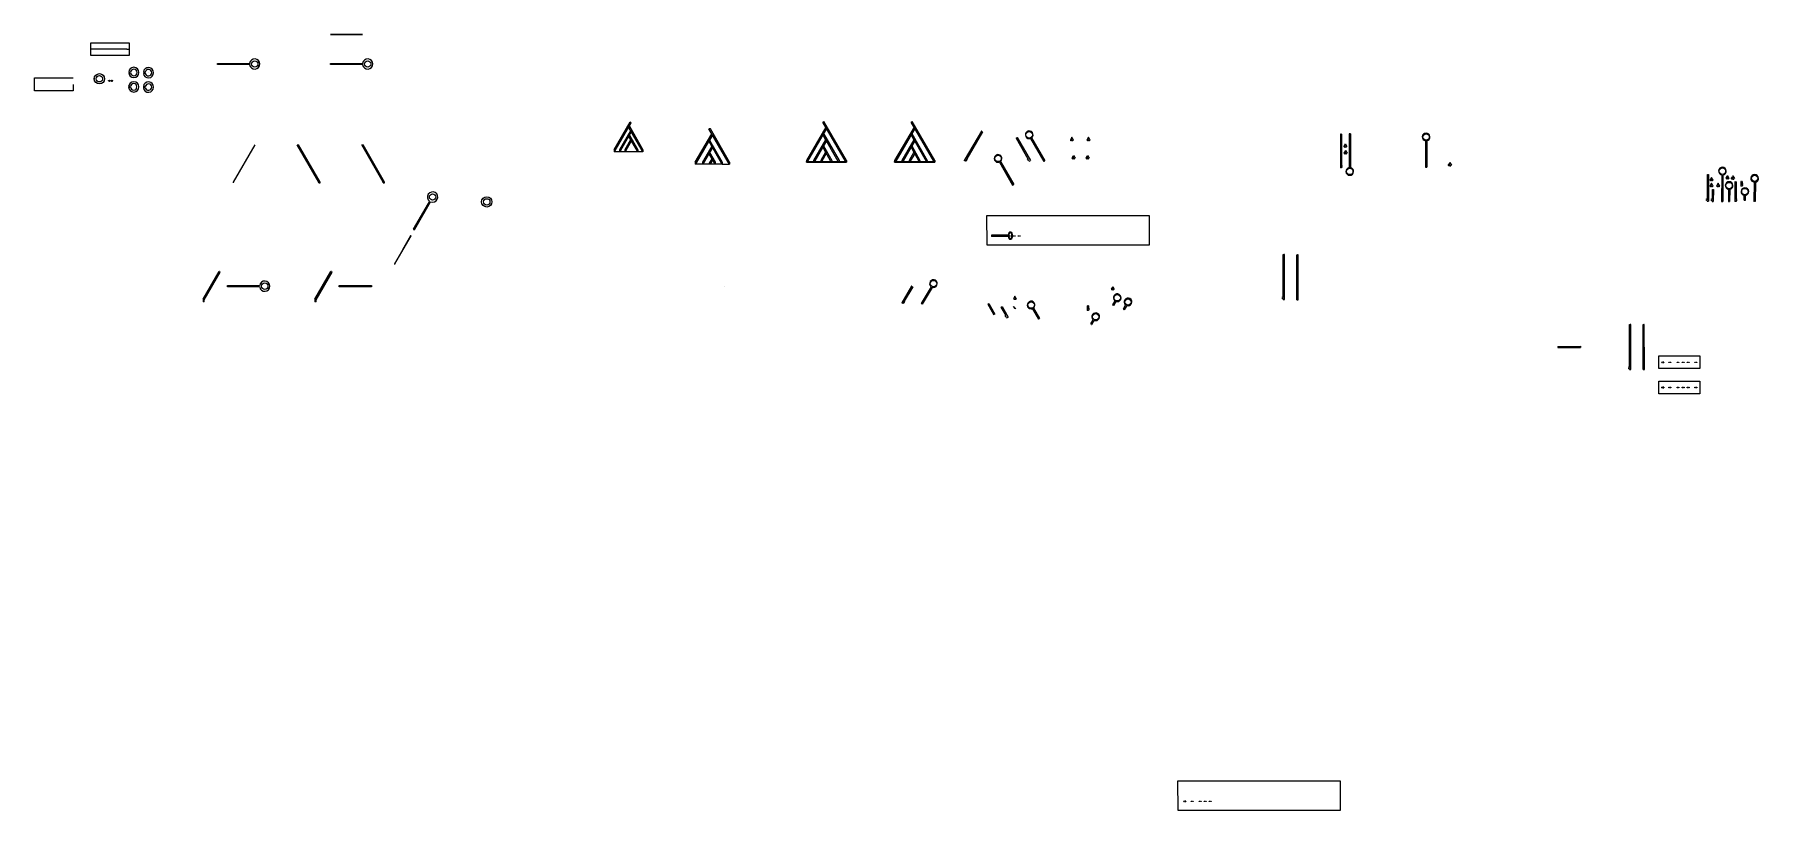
# Model space of a CAD drawing. Header units: millimetres. Extents: x -55528 to -42113, y -47398 to -41359.
import ezdxf

# ---------------------------------------------------------------- set-up
doc = ezdxf.new("R2010")
doc.units = ezdxf.units.MM

msp = doc.modelspace()

# ---------------------------------------------------------------- linework, layer by layer
for p, q in [((-55090, -41524, 7), (-55090, -41424, 7)), ((-55090, -41424, 7), (-54790, -41424, 7)), ((-55090, -41524, 7), (-55090, -41424, 7)), ((-55090, -41424, 7), (-54790, -41424, 7)), ((-54790, -41424, 7), (-54790, -41474, 7)), ((-54790, -41424, 7), (-54790, -41474, 7)), ((-54810, -41474, 7), (-55090, -41474, 7)), ((-54790, -41524, 7), (-55090, -41524, 7)), ((-54790, -41524, 7), (-55090, -41524, 7)), ((-54810, -41474, 7), (-54790, -41474, 7)), ((-54790, -41474, 7), (-54790, -41524, 7)), ((-54790, -41474, 7), (-54790, -41524, 7)), ((-54104, -41584), (-53854, -41584)), ((-54104, -41588), (-54104, -41584)), ((-53854, -41584), (-53854, -41594)), ((-53225, -41584), (-52975, -41584)), ((-53225, -41588), (-53225, -41584)), ((-52975, -41584), (-52975, -41594)), ((-55528, -41798, 19), (-55528, -41698, 19)), ((-55528, -41698, 19), (-55228, -41698, 19)), ((-55063, -41702, -3), (-55063, -41699, -3)), ((-55063, -41699, -3), (-55063, -41699, -7)), ((-55063, -41699, -7), (-55063, -41702, -7)), ((-55063, -41706), (-55063, -41702)), ((-55063, -41702), (-55063, -41702, -3)), ((-55063, -41702, -7), (-55063, -41702, -10)), ((-55063, -41702, -10), (-55063, -41704, -10)), ((-55063, -41704, -10), (-55063, -41706, -10)), ((-55063, -41706, -10), (-55063, -41706, -7)), ((-55063, -41706, -7), (-55063, -41709, -7)), ((-55063, -41709, -3), (-55063, -41706, -3)), ((-55063, -41706, -3), (-55063, -41706)), ((-55063, -41709, -7), (-55063, -41709, -3)), ((-54952, -41721), (-54952, -41718)), ((-54952, -41718), (-54948, -41718)), ((-54948, -41714), (-54945, -41714)), ((-54948, -41718), (-54948, -41714)), ((-54945, -41714), (-54945, -41718)), ((-54945, -41718), (-54942, -41718)), ((-54942, -41718), (-54942, -41721)), ((-54931, -41721), (-54931, -41718)), ((-54931, -41718), (-54928, -41718)), ((-54928, -41714), (-54924, -41714)), ((-54928, -41718), (-54928, -41714)), ((-54924, -41714), (-54924, -41718)), ((-54924, -41718), (-54921, -41718)), ((-54921, -41718), (-54921, -41721)), ((-54780, -41654), (-54795, -41654)), ((-54795, -41657), (-54780, -41657)), ((-54665, -41652), (-54680, -41652)), ((-54665, -41662), (-54680, -41662)), ((-54641, -41657), (-54641, -41657, 3)), ((-54641, -41657, 3), (-54641, -41657, -3)), ((-53979, -41588), (-54104, -41588)), ((-54104, -41594), (-54104, -41591)), ((-54104, -41591), (-53979, -41591)), ((-53854, -41594), (-54104, -41594)), ((-53979, -41591), (-53979, -41588)), ((-53100, -41588), (-53225, -41588)), ((-53225, -41594), (-53225, -41591)), ((-53225, -41591), (-53100, -41591)), ((-52975, -41594), (-53225, -41594)), ((-53100, -41591), (-53100, -41588)), ((-55228, -41798, 19), (-55528, -41798, 19)), ((-55228, -41748, 19), (-55228, -41798, 19)), ((-54948, -41721), (-54952, -41721)), ((-54948, -41724), (-54948, -41721)), ((-54945, -41724), (-54948, -41724)), ((-54942, -41721), (-54945, -41721)), ((-54945, -41721), (-54945, -41724)), ((-54928, -41721), (-54931, -41721)), ((-54928, -41724), (-54928, -41721)), ((-54924, -41724), (-54928, -41724)), ((-54921, -41721), (-54924, -41721)), ((-54924, -41721), (-54924, -41724)), ((-54781, -41765), (-54796, -41765)), ((-54796, -41769), (-54781, -41769)), ((-54666, -41764), (-54681, -41764)), ((-54666, -41774), (-54681, -41774)), ((-51018, -42258), (-50893, -42041)), ((-51009, -42263), (-50884, -42046)), ((-50890, -42108), (-50975, -42258)), ((-50884, -42118), (-50967, -42263)), ((-50905, -42082), (-50802, -42263)), ((-50899, -42072), (-50794, -42258)), ((-50884, -42046), (-50893, -42041)), ((-50131, -42353), (-50280, -42093)), ((-50269, -42093), (-50280, -42093)), ((-50120, -42353), (-50269, -42093)), ((-49371, -42081), (-49522, -42339)), ((-49366, -42091), (-49513, -42344)), ((-49394, -42042), (-49385, -42037)), ((-49218, -42344), (-49394, -42042)), ((-49394, -42042), (-49371, -42081)), ((-49366, -42091), (-49388, -42130)), ((-49209, -42339), (-49385, -42037)), ((-48684, -42081), (-48835, -42339)), ((-48679, -42091), (-48826, -42344)), ((-48707, -42042), (-48698, -42037)), ((-48531, -42344), (-48707, -42042)), ((-48707, -42042), (-48684, -42081)), ((-48531, -42344), (-48707, -42042)), ((-48679, -42091), (-48701, -42130)), ((-48522, -42339), (-48698, -42037)), ((-48522, -42339), (-48698, -42037)), ((-48160, -42112), (-48293, -42339)), ((-48152, -42117), (-48274, -42327)), ((-48157, -42113), (-48224, -42227)), ((-48221, -42229), (-48154, -42115)), ((-48160, -42112), (-48157, -42113)), ((-48157, -42113), (-48160, -42112)), ((-48152, -42117), (-48154, -42115)), ((-53979, -42508), (-53811, -42218)), ((-53316, -42508), (-53484, -42218)), ((-53484, -42218), (-53474, -42218)), ((-53306, -42508), (-53474, -42218)), ((-52814, -42508), (-52981, -42218)), ((-52981, -42218), (-52971, -42218)), ((-52804, -42508), (-52971, -42218)), ((-50890, -42180), (-50935, -42258)), ((-50884, -42190), (-50927, -42263)), ((-50905, -42154), (-50841, -42263)), ((-50899, -42144), (-50833, -42258)), ((-50386, -42353), (-50258, -42132)), ((-50377, -42358), (-50252, -42142)), ((-50258, -42229), (-50330, -42353)), ((-50252, -42239), (-50322, -42358)), ((-50280, -42190), (-50184, -42358)), ((-50280, -42190), (-50258, -42229)), ((-50252, -42142), (-50275, -42181)), ((-50275, -42181), (-50176, -42353)), ((-50252, -42239), (-50275, -42278)), ((-50252, -42142), (-50128, -42358)), ((-49372, -42179), (-49466, -42339)), ((-49366, -42188), (-49457, -42344)), ((-49395, -42237), (-49333, -42344)), ((-49395, -42237), (-49372, -42276)), ((-49394, -42139), (-49276, -42344)), ((-49394, -42139), (-49372, -42179)), ((-49366, -42188), (-49389, -42227)), ((-49389, -42227), (-49325, -42339)), ((-49388, -42130), (-49268, -42339)), ((-48685, -42179), (-48779, -42339)), ((-48679, -42188), (-48770, -42344)), ((-48707, -42139), (-48589, -42344)), ((-48707, -42139), (-48685, -42179)), ((-48707, -42237), (-48685, -42276)), ((-48707, -42237), (-48646, -42344)), ((-48707, -42237), (-48685, -42276)), ((-48679, -42188), (-48702, -42227)), ((-48679, -42188), (-48702, -42227)), ((-48702, -42227), (-48638, -42339)), ((-48701, -42130), (-48581, -42339)), ((-48221, -42229), (-48224, -42227)), ((-48224, -42227), (-48221, -42229)), ((-47890, -42166), (-47887, -42164)), ((-47890, -42166), (-47887, -42164)), ((-47890, -42166), (-47798, -42327)), ((-47836, -42253), (-47887, -42164)), ((-47885, -42162), (-47882, -42161)), ((-47885, -42162), (-47882, -42161)), ((-47885, -42162), (-47833, -42252)), ((-47882, -42161), (-47779, -42339)), ((-47836, -42253), (-47833, -42252)), ((-47836, -42253), (-47833, -42252)), ((-47777, -42168), (-47675, -42347)), ((-47769, -42163), (-47666, -42342)), ((-47723, -42256), (-47720, -42254)), ((-47723, -42256), (-47720, -42254)), ((-47723, -42256), (-47672, -42345)), ((-47720, -42254), (-47669, -42343)), ((-47456, -42159), (-47468, -42181)), ((-47463, -42181), (-47468, -42181)), ((-47468, -42181), (-47463, -42181)), ((-47463, -42181), (-47463, -42186)), ((-47463, -42186), (-47463, -42181)), ((-47458, -42186), (-47463, -42186)), ((-47458, -42166), (-47453, -42163)), ((-47455, -42170), (-47458, -42166)), ((-47458, -42186), (-47458, -42181)), ((-47458, -42181), (-47453, -42181)), ((-47453, -42163), (-47456, -42159)), ((-47451, -42168), (-47455, -42170)), ((-47453, -42174), (-47448, -42172)), ((-47450, -42179), (-47453, -42174)), ((-47453, -42181), (-47453, -42186)), ((-47448, -42186), (-47453, -42186)), ((-47448, -42172), (-47451, -42168)), ((-47448, -42172), (-47451, -42168)), ((-47446, -42176), (-47450, -42179)), ((-47448, -42186), (-47448, -42181)), ((-47448, -42181), (-47443, -42181)), ((-47443, -42181), (-47446, -42176)), ((-47443, -42181), (-47446, -42176)), ((-47327, -42159), (-47339, -42181)), ((-47334, -42181), (-47339, -42181)), ((-47339, -42181), (-47334, -42181)), ((-47334, -42181), (-47334, -42186)), ((-47334, -42186), (-47334, -42181)), ((-47329, -42186), (-47334, -42186)), ((-47329, -42166), (-47324, -42163)), ((-47326, -42170), (-47329, -42166)), ((-47329, -42186), (-47329, -42181)), ((-47329, -42181), (-47324, -42181)), ((-47324, -42163), (-47327, -42159)), ((-47322, -42168), (-47326, -42170)), ((-47324, -42174), (-47319, -42172)), ((-47321, -42179), (-47324, -42174)), ((-47324, -42181), (-47324, -42186)), ((-47319, -42186), (-47324, -42186)), ((-47319, -42172), (-47322, -42168)), ((-47319, -42172), (-47322, -42168)), ((-47317, -42176), (-47321, -42179)), ((-47319, -42186), (-47319, -42181)), ((-47319, -42181), (-47314, -42181)), ((-47314, -42181), (-47317, -42176)), ((-47314, -42181), (-47317, -42176)), ((-45367, -42134), (-45367, -42398)), ((-45364, -42134), (-45367, -42134)), ((-45367, -42134), (-45364, -42134)), ((-45364, -42134), (-45364, -42266)), ((-45357, -42134), (-45360, -42134)), ((-45360, -42266), (-45360, -42134)), ((-45357, -42134), (-45357, -42378)), ((-45341, -42231), (-45338, -42227)), ((-45341, -42231), (-45338, -42227)), ((-45336, -42231), (-45341, -42231)), ((-45338, -42227), (-45338, -42226)), ((-45338, -42226), (-45333, -42228)), ((-45336, -42223), (-45337, -42224)), ((-45337, -42224), (-45332, -42226)), ((-45336, -42223), (-45333, -42218)), ((-45336, -42223), (-45333, -42218)), ((-45336, -42236), (-45336, -42231)), ((-45336, -42236), (-45331, -42236)), ((-45333, -42218), (-45333, -42217)), ((-45333, -42217), (-45328, -42220)), ((-45333, -42228), (-45332, -42226)), ((-45331, -42214), (-45332, -42215)), ((-45332, -42215), (-45327, -42218)), ((-45331, -42214), (-45328, -42210)), ((-45331, -42231), (-45331, -42236)), ((-45326, -42231), (-45331, -42231)), ((-45328, -42210), (-45316, -42231)), ((-45328, -42220), (-45327, -42218)), ((-45326, -42236), (-45326, -42231)), ((-45326, -42236), (-45321, -42236)), ((-45321, -42231), (-45321, -42236)), ((-45321, -42236), (-45321, -42231)), ((-45321, -42231), (-45316, -42231)), ((-45316, -42231), (-45321, -42231)), ((-45299, -42132), (-45299, -42395)), ((-45295, -42132), (-45299, -42132)), ((-45299, -42132), (-45295, -42132)), ((-45295, -42132), (-45296, -42264)), ((-45289, -42132), (-45292, -42132)), ((-45292, -42264), (-45292, -42132)), ((-45289, -42132), (-45289, -42395)), ((-44704, -42187), (-44704, -42393)), ((-44695, -42187), (-44695, -42393)), ((-51018, -42258), (-51018, -42273)), ((-51009, -42273), (-51018, -42273)), ((-50794, -42273), (-51018, -42273)), ((-51009, -42273), (-51009, -42263)), ((-50975, -42258), (-50975, -42273)), ((-50967, -42263), (-50967, -42273)), ((-50935, -42258), (-50935, -42273)), ((-50927, -42263), (-50927, -42273)), ((-50841, -42263), (-50841, -42273)), ((-50833, -42258), (-50833, -42273)), ((-50802, -42263), (-50802, -42273)), ((-50794, -42258), (-50794, -42273)), ((-50386, -42353), (-50386, -42368)), ((-50377, -42368), (-50386, -42368)), ((-50176, -42368), (-50386, -42368)), ((-50377, -42368), (-50377, -42358)), ((-50330, -42353), (-50330, -42368)), ((-50322, -42358), (-50321, -42368)), ((-50281, -42288), (-50240, -42358)), ((-50281, -42288), (-50258, -42327)), ((-50258, -42327), (-50278, -42361)), ((-50278, -42361), (-50278, -42368)), ((-50275, -42278), (-50231, -42353)), ((-50252, -42337), (-50268, -42365)), ((-50268, -42368), (-50268, -42365)), ((-50240, -42358), (-50240, -42368)), ((-50231, -42353), (-50231, -42368)), ((-50184, -42358), (-50184, -42368)), ((-50176, -42353), (-50176, -42368)), ((-50176, -42368), (-50120, -42368)), ((-50128, -42358), (-50128, -42368)), ((-50120, -42353), (-50120, -42368)), ((-49522, -42339), (-49522, -42354)), ((-49522, -42354), (-49522, -42349)), ((-49522, -42349), (-49209, -42349)), ((-49522, -42354), (-49209, -42354)), ((-49513, -42344), (-49513, -42354)), ((-49466, -42339), (-49466, -42354)), ((-49457, -42344), (-49457, -42354)), ((-49372, -42276), (-49409, -42339)), ((-49409, -42339), (-49409, -42354)), ((-49367, -42286), (-49401, -42344)), ((-49401, -42344), (-49401, -42354)), ((-49333, -42344), (-49333, -42354)), ((-49325, -42339), (-49325, -42354)), ((-49276, -42344), (-49276, -42354)), ((-49268, -42339), (-49268, -42354)), ((-49218, -42354), (-49218, -42344)), ((-49209, -42339), (-49209, -42354)), ((-49209, -42349), (-49209, -42354)), ((-48835, -42339), (-48835, -42354)), ((-48835, -42354), (-48835, -42349)), ((-48835, -42349), (-48522, -42349)), ((-48835, -42354), (-48522, -42354)), ((-48826, -42344), (-48826, -42354)), ((-48779, -42339), (-48779, -42354)), ((-48779, -42339), (-48779, -42354)), ((-48770, -42344), (-48770, -42354)), ((-48770, -42344), (-48770, -42354)), ((-48685, -42276), (-48722, -42339)), ((-48722, -42339), (-48722, -42354)), ((-48722, -42339), (-48722, -42354)), ((-48679, -42286), (-48713, -42344)), ((-48713, -42344), (-48713, -42354)), ((-48713, -42344), (-48713, -42354)), ((-48646, -42344), (-48646, -42354)), ((-48646, -42344), (-48646, -42354)), ((-48638, -42339), (-48638, -42354)), ((-48638, -42339), (-48638, -42354)), ((-48589, -42344), (-48589, -42354)), ((-48581, -42339), (-48581, -42354)), ((-48531, -42354), (-48531, -42344)), ((-48531, -42354), (-48531, -42344)), ((-48522, -42339), (-48522, -42354)), ((-48522, -42339), (-48522, -42354)), ((-48522, -42349), (-48522, -42354)), ((-48522, -42349), (-48522, -42354)), ((-48284, -42344), (-48293, -42339)), ((-48284, -42344), (-48282, -42340)), ((-48282, -42340), (-48284, -42344)), ((-48282, -42340), (-48277, -42343)), ((-48279, -42336), (-48277, -42332)), ((-48277, -42332), (-48279, -42336)), ((-48275, -42338), (-48279, -42336)), ((-48277, -42332), (-48272, -42334)), ((-48277, -42343), (-48275, -42338)), ((-48270, -42330), (-48274, -42327)), ((-48272, -42334), (-48270, -42330)), ((-48019, -42352), (-47917, -42531)), ((-48011, -42347), (-47908, -42526)), ((-47802, -42330), (-47798, -42327)), ((-47799, -42334), (-47802, -42330)), ((-47795, -42332), (-47799, -42334)), ((-47797, -42338), (-47793, -42336)), ((-47794, -42343), (-47797, -42338)), ((-47795, -42332), (-47793, -42336)), ((-47793, -42336), (-47795, -42332)), ((-47795, -42332), (-47793, -42336)), ((-47795, -42332), (-47793, -42336)), ((-47790, -42340), (-47794, -42343)), ((-47790, -42340), (-47788, -42344)), ((-47790, -42340), (-47788, -42344)), ((-47788, -42344), (-47779, -42339)), ((-47675, -42347), (-47672, -42345)), ((-47675, -42347), (-47672, -42345)), ((-47669, -42343), (-47666, -42342)), ((-47455, -42323), (-47453, -42319)), ((-47455, -42323), (-47453, -42319)), ((-47450, -42323), (-47455, -42323)), ((-47453, -42319), (-47449, -42321)), ((-47450, -42314), (-47448, -42310)), ((-47450, -42314), (-47448, -42310)), ((-47446, -42317), (-47450, -42314)), ((-47450, -42328), (-47450, -42323)), ((-47450, -42328), (-47445, -42328)), ((-47449, -42321), (-47446, -42317)), ((-47448, -42310), (-47444, -42313)), ((-47445, -42306), (-47443, -42301)), ((-47441, -42308), (-47445, -42306)), ((-47445, -42323), (-47445, -42328)), ((-47440, -42323), (-47445, -42323)), ((-47444, -42313), (-47441, -42308)), ((-47443, -42301), (-47430, -42323)), ((-47440, -42328), (-47440, -42323)), ((-47440, -42328), (-47435, -42328)), ((-47435, -42323), (-47435, -42328)), ((-47435, -42328), (-47435, -42323)), ((-47435, -42323), (-47430, -42323)), ((-47430, -42323), (-47435, -42323)), ((-47347, -42322), (-47344, -42318)), ((-47347, -42322), (-47344, -42318)), ((-47342, -42322), (-47347, -42322)), ((-47344, -42318), (-47340, -42321)), ((-47342, -42314), (-47339, -42309)), ((-47342, -42314), (-47339, -42309)), ((-47337, -42316), (-47342, -42314)), ((-47342, -42327), (-47342, -42322)), ((-47342, -42327), (-47337, -42327)), ((-47340, -42321), (-47337, -42316)), ((-47339, -42309), (-47335, -42312)), ((-47337, -42305), (-47334, -42301)), ((-47332, -42308), (-47337, -42305)), ((-47337, -42322), (-47337, -42327)), ((-47332, -42322), (-47337, -42322)), ((-47335, -42312), (-47332, -42308)), ((-47334, -42301), (-47322, -42322)), ((-47332, -42327), (-47332, -42322)), ((-47332, -42327), (-47327, -42327)), ((-47327, -42322), (-47327, -42327)), ((-47327, -42327), (-47327, -42322)), ((-47327, -42322), (-47322, -42322)), ((-47322, -42322), (-47327, -42322)), ((-45360, -42266), (-45364, -42266)), ((-45364, -42266), (-45360, -42266)), ((-45352, -42378), (-45357, -42378)), ((-45357, -42383), (-45357, -42388)), ((-45357, -42388), (-45357, -42383)), ((-45357, -42383), (-45352, -42383)), ((-45352, -42388), (-45357, -42388)), ((-45352, -42383), (-45352, -42378)), ((-45352, -42393), (-45352, -42388)), ((-45339, -42282), (-45336, -42278)), ((-45339, -42282), (-45336, -42278)), ((-45339, -42282), (-45336, -42278)), ((-45339, -42282), (-45336, -42278)), ((-45334, -42282), (-45339, -42282)), ((-45334, -42282), (-45339, -42282)), ((-45336, -42278), (-45332, -42280)), ((-45336, -42278), (-45332, -42280)), ((-45334, -42274), (-45331, -42269)), ((-45334, -42274), (-45331, -42269)), ((-45334, -42274), (-45331, -42269)), ((-45334, -42274), (-45331, -42269)), ((-45330, -42276), (-45334, -42274)), ((-45330, -42276), (-45334, -42274)), ((-45334, -42287), (-45334, -42282)), ((-45334, -42287), (-45334, -42282)), ((-45334, -42287), (-45329, -42287)), ((-45334, -42287), (-45329, -42287)), ((-45332, -42280), (-45330, -42276)), ((-45332, -42280), (-45330, -42276)), ((-45331, -42269), (-45327, -42272)), ((-45331, -42269), (-45327, -42272)), ((-45329, -42265), (-45326, -42261)), ((-45329, -42265), (-45326, -42261)), ((-45325, -42267), (-45329, -42265)), ((-45325, -42267), (-45329, -42265)), ((-45329, -42282), (-45329, -42287)), ((-45324, -42282), (-45329, -42282)), ((-45329, -42282), (-45329, -42287)), ((-45324, -42282), (-45329, -42282)), ((-45327, -42272), (-45325, -42267)), ((-45327, -42272), (-45325, -42267)), ((-45326, -42261), (-45314, -42282)), ((-45326, -42261), (-45314, -42282)), ((-45324, -42287), (-45324, -42282)), ((-45324, -42287), (-45324, -42282)), ((-45324, -42287), (-45319, -42287)), ((-45324, -42287), (-45319, -42287)), ((-45319, -42282), (-45319, -42287)), ((-45319, -42287), (-45319, -42282)), ((-45319, -42282), (-45314, -42282)), ((-45314, -42282), (-45319, -42282)), ((-45319, -42282), (-45319, -42287)), ((-45319, -42287), (-45319, -42282)), ((-45319, -42282), (-45314, -42282)), ((-45314, -42282), (-45319, -42282)), ((-45292, -42264), (-45296, -42264)), ((-45296, -42264), (-45292, -42264)), ((-44698, -42290), (-44701, -42290)), ((-44701, -42290), (-44701, -42393)), ((-44698, -42290), (-44698, -42393)), ((-44528, -42376), (-44526, -42372)), ((-44528, -42376), (-44526, -42372)), ((-44523, -42376), (-44528, -42376)), ((-44526, -42372), (-44521, -42375)), ((-44523, -42368), (-44521, -42363)), ((-44523, -42368), (-44521, -42363)), ((-44519, -42370), (-44523, -42368)), ((-44523, -42381), (-44523, -42376)), ((-44523, -42381), (-44518, -42381)), ((-44521, -42363), (-44516, -42366)), ((-44521, -42375), (-44519, -42370)), ((-44518, -42359), (-44516, -42355)), ((-44514, -42362), (-44518, -42359)), ((-44518, -42376), (-44518, -42381)), ((-44513, -42376), (-44518, -42376)), ((-44516, -42355), (-44503, -42376)), ((-44516, -42366), (-44514, -42362)), ((-44513, -42381), (-44513, -42376)), ((-44513, -42381), (-44508, -42381)), ((-44508, -42376), (-44508, -42381)), ((-44508, -42381), (-44508, -42376)), ((-44508, -42376), (-44503, -42376)), ((-44503, -42376), (-44508, -42376)), ((-53979, -42513), (-53979, -42508)), ((-53316, -42513), (-53316, -42508)), ((-53316, -42513), (-53306, -42513)), ((-53306, -42513), (-53306, -42508)), ((-52814, -42513), (-52814, -42508)), ((-52814, -42513), (-52804, -42513)), ((-52804, -42513), (-52804, -42508)), ((-47962, -42438), (-47965, -42440)), ((-47965, -42440), (-47914, -42529)), ((-47962, -42438), (-47911, -42528)), ((-45357, -42398), (-45367, -42398)), ((-45357, -42393), (-45357, -42398)), ((-45357, -42398), (-45357, -42393)), ((-45357, -42393), (-45352, -42393)), ((-44704, -42393), (-44701, -42393)), ((-44698, -42393), (-44695, -42393)), ((-44695, -42393), (-44698, -42393)), ((-42512, -42450), (-42513, -42637)), ((-42512, -42450), (-42509, -42450)), ((-42512, -42450), (-42509, -42450)), ((-42509, -42553), (-42509, -42450)), ((-42506, -42450), (-42503, -42450)), ((-42506, -42450), (-42503, -42450)), ((-42506, -42450), (-42506, -42553)), ((-42503, -42450), (-42503, -42657)), ((-42480, -42517), (-42492, -42539)), ((-42478, -42471), (-42491, -42492)), ((-42486, -42492), (-42491, -42492)), ((-42491, -42492), (-42486, -42492)), ((-42486, -42492), (-42486, -42497)), ((-42486, -42497), (-42486, -42492)), ((-42481, -42497), (-42486, -42497)), ((-42482, -42524), (-42477, -42521)), ((-42479, -42528), (-42482, -42524)), ((-42481, -42497), (-42481, -42492)), ((-42481, -42492), (-42476, -42492)), ((-42480, -42477), (-42476, -42475)), ((-42478, -42482), (-42480, -42477)), ((-42477, -42521), (-42480, -42517)), ((-42476, -42475), (-42478, -42471)), ((-42473, -42479), (-42478, -42482)), ((-42476, -42492), (-42476, -42497)), ((-42471, -42497), (-42476, -42497)), ((-42475, -42486), (-42471, -42484)), ((-42473, -42490), (-42475, -42486)), ((-42471, -42484), (-42473, -42479)), ((-42471, -42484), (-42473, -42479)), ((-42468, -42488), (-42473, -42490)), ((-42471, -42497), (-42471, -42492)), ((-42471, -42492), (-42466, -42492)), ((-42466, -42492), (-42468, -42488)), ((-42466, -42492), (-42468, -42488)), ((-42428, -42517), (-42440, -42539)), ((-42430, -42524), (-42425, -42521)), ((-42427, -42528), (-42430, -42524)), ((-42425, -42521), (-42428, -42517)), ((-42399, -42453), (-42400, -42659)), ((-42390, -42453), (-42390, -42659)), ((-42368, -42478), (-42365, -42474)), ((-42368, -42478), (-42365, -42474)), ((-42363, -42478), (-42368, -42478)), ((-42365, -42474), (-42361, -42476)), ((-42363, -42469), (-42360, -42465)), ((-42363, -42469), (-42360, -42465)), ((-42358, -42472), (-42363, -42469)), ((-42363, -42483), (-42363, -42478)), ((-42363, -42483), (-42358, -42483)), ((-42361, -42476), (-42358, -42472)), ((-42360, -42465), (-42356, -42468)), ((-42358, -42461), (-42355, -42456)), ((-42353, -42463), (-42358, -42461)), ((-42358, -42478), (-42358, -42483)), ((-42353, -42478), (-42358, -42478)), ((-42356, -42468), (-42353, -42463)), ((-42355, -42456), (-42343, -42478)), ((-42353, -42483), (-42353, -42478)), ((-42353, -42483), (-42348, -42483)), ((-42348, -42478), (-42348, -42483)), ((-42348, -42483), (-42348, -42478)), ((-42348, -42478), (-42343, -42478)), ((-42343, -42478), (-42348, -42478)), ((-42325, -42480), (-42323, -42476)), ((-42325, -42480), (-42323, -42476)), ((-42320, -42480), (-42325, -42480)), ((-42323, -42476), (-42319, -42478)), ((-42320, -42472), (-42318, -42467)), ((-42320, -42472), (-42318, -42467)), ((-42316, -42474), (-42320, -42472)), ((-42320, -42485), (-42320, -42480)), ((-42320, -42485), (-42315, -42485)), ((-42319, -42478), (-42316, -42474)), ((-42318, -42467), (-42314, -42470)), ((-42315, -42463), (-42313, -42459)), ((-42311, -42466), (-42315, -42463)), ((-42315, -42480), (-42315, -42485)), ((-42310, -42480), (-42315, -42480)), ((-42314, -42470), (-42311, -42466)), ((-42313, -42459), (-42300, -42480)), ((-42310, -42485), (-42310, -42480)), ((-42310, -42485), (-42305, -42485)), ((-42305, -42480), (-42305, -42485)), ((-42305, -42485), (-42305, -42480)), ((-42305, -42480), (-42300, -42480)), ((-42300, -42480), (-42305, -42480)), ((-42297, -42507), (-42298, -42658)), ((-42294, -42507), (-42297, -42507)), ((-42294, -42583), (-42294, -42507)), ((-42287, -42507), (-42291, -42507)), ((-42287, -42507), (-42291, -42507)), ((-42291, -42583), (-42291, -42507)), ((-42287, -42507), (-42288, -42638)), ((-42251, -42503), (-42251, -42540)), ((-42247, -42503), (-42251, -42503)), ((-42251, -42503), (-42247, -42503)), ((-42247, -42522), (-42247, -42503)), ((-42244, -42522), (-42247, -42522)), ((-42247, -42522), (-42244, -42522)), ((-42241, -42503), (-42244, -42503)), ((-42244, -42503), (-42244, -42522)), ((-42241, -42503), (-42241, -42520)), ((-42236, -42520), (-42241, -42520)), ((-42236, -42525), (-42236, -42520)), ((-42148, -42509), (-42149, -42659)), ((-42138, -42509), (-42140, -42660)), ((-52578, -42873), (-52453, -42657)), ((-47917, -42531), (-47914, -42529)), ((-47908, -42526), (-47911, -42528)), ((-47911, -42528), (-47908, -42526)), ((-42518, -42642), (-42518, -42637)), ((-42518, -42637), (-42513, -42637)), ((-42513, -42642), (-42518, -42642)), ((-42518, -42652), (-42518, -42647)), ((-42518, -42647), (-42513, -42647)), ((-42513, -42652), (-42518, -42652)), ((-42513, -42642), (-42513, -42647)), ((-42513, -42642), (-42513, -42647)), ((-42513, -42642), (-42513, -42647)), ((-42513, -42647), (-42513, -42642)), ((-42513, -42652), (-42513, -42657)), ((-42513, -42652), (-42513, -42657)), ((-42513, -42657), (-42503, -42657)), ((-42509, -42553), (-42506, -42553)), ((-42509, -42553), (-42506, -42553)), ((-42487, -42539), (-42492, -42539)), ((-42492, -42539), (-42487, -42539)), ((-42487, -42539), (-42487, -42544)), ((-42487, -42544), (-42487, -42539)), ((-42482, -42544), (-42487, -42544)), ((-42482, -42544), (-42482, -42539)), ((-42482, -42539), (-42477, -42539)), ((-42480, -42654), (-42480, -42649)), ((-42480, -42649), (-42474, -42649)), ((-42475, -42654), (-42480, -42654)), ((-42475, -42526), (-42479, -42528)), ((-42479, -42644), (-42479, -42639)), ((-42479, -42639), (-42474, -42639)), ((-42474, -42644), (-42479, -42644)), ((-42477, -42533), (-42472, -42530)), ((-42474, -42537), (-42477, -42533)), ((-42477, -42539), (-42477, -42544)), ((-42472, -42544), (-42477, -42544)), ((-42472, -42530), (-42475, -42526)), ((-42472, -42530), (-42475, -42526)), ((-42475, -42654), (-42475, -42659)), ((-42475, -42659), (-42465, -42659)), ((-42470, -42534), (-42474, -42537)), ((-42474, -42565), (-42474, -42639)), ((-42474, -42565), (-42471, -42565)), ((-42474, -42565), (-42471, -42565)), ((-42474, -42644), (-42474, -42649)), ((-42474, -42649), (-42474, -42644)), ((-42472, -42544), (-42472, -42539)), ((-42472, -42539), (-42467, -42539)), ((-42471, -42565), (-42471, -42612)), ((-42471, -42612), (-42468, -42612)), ((-42471, -42612), (-42468, -42612)), ((-42467, -42539), (-42470, -42534)), ((-42467, -42539), (-42470, -42534)), ((-42468, -42612), (-42467, -42565)), ((-42467, -42565), (-42464, -42565)), ((-42464, -42565), (-42465, -42659)), ((-42435, -42539), (-42440, -42539)), ((-42440, -42539), (-42435, -42539)), ((-42435, -42539), (-42435, -42544)), ((-42435, -42544), (-42435, -42539)), ((-42430, -42544), (-42435, -42544)), ((-42430, -42544), (-42430, -42539)), ((-42430, -42539), (-42425, -42539)), ((-42423, -42526), (-42427, -42528)), ((-42425, -42533), (-42420, -42530)), ((-42422, -42537), (-42425, -42533)), ((-42425, -42539), (-42425, -42544)), ((-42420, -42544), (-42425, -42544)), ((-42420, -42530), (-42423, -42526)), ((-42420, -42530), (-42423, -42526)), ((-42418, -42534), (-42422, -42537)), ((-42420, -42544), (-42420, -42539)), ((-42420, -42539), (-42415, -42539)), ((-42415, -42539), (-42418, -42534)), ((-42415, -42539), (-42418, -42534)), ((-42396, -42556), (-42397, -42659)), ((-42396, -42556), (-42393, -42556)), ((-42396, -42556), (-42393, -42556)), ((-42393, -42556), (-42393, -42659)), ((-42347, -42564), (-42348, -42658)), ((-42348, -42658), (-42345, -42658)), ((-42345, -42658), (-42344, -42611)), ((-42344, -42611), (-42341, -42611)), ((-42341, -42611), (-42344, -42611)), ((-42341, -42611), (-42341, -42658)), ((-42341, -42658), (-42338, -42658)), ((-42338, -42658), (-42341, -42658)), ((-42337, -42564), (-42338, -42658)), ((-42288, -42658), (-42298, -42658)), ((-42291, -42583), (-42294, -42583)), ((-42291, -42583), (-42294, -42583)), ((-42283, -42638), (-42288, -42638)), ((-42288, -42643), (-42288, -42648)), ((-42288, -42648), (-42288, -42643)), ((-42288, -42643), (-42283, -42643)), ((-42283, -42648), (-42288, -42648)), ((-42288, -42653), (-42288, -42658)), ((-42288, -42653), (-42288, -42658)), ((-42288, -42658), (-42288, -42653)), ((-42288, -42653), (-42283, -42653)), ((-42283, -42643), (-42283, -42638)), ((-42283, -42653), (-42283, -42648)), ((-42241, -42540), (-42251, -42540)), ((-42241, -42525), (-42241, -42530)), ((-42241, -42530), (-42241, -42525)), ((-42241, -42525), (-42236, -42525)), ((-42236, -42530), (-42241, -42530)), ((-42241, -42535), (-42241, -42540)), ((-42241, -42535), (-42241, -42540)), ((-42241, -42540), (-42241, -42535)), ((-42241, -42535), (-42236, -42535)), ((-42236, -42535), (-42236, -42530)), ((-42224, -42649), (-42224, -42612)), ((-42224, -42649), (-42221, -42649)), ((-42221, -42630), (-42217, -42630)), ((-42217, -42630), (-42221, -42630)), ((-42221, -42649), (-42221, -42630)), ((-42217, -42630), (-42217, -42649)), ((-42217, -42649), (-42214, -42649)), ((-42214, -42649), (-42217, -42649)), ((-42214, -42649), (-42214, -42612)), ((-42142, -42584), (-42146, -42584)), ((-42142, -42584), (-42146, -42584)), ((-42146, -42584), (-42146, -42659)), ((-42143, -42660), (-42142, -42584)), ((-52568, -42873), (-52446, -42661)), ((-42400, -42659), (-42397, -42659)), ((-42400, -42659), (-42397, -42659)), ((-42393, -42659), (-42390, -42659)), ((-42146, -42659), (-42149, -42659)), ((-42140, -42660), (-42143, -42660)), ((-42140, -42660), (-42143, -42660)), ((-52723, -43143), (-52598, -42927)), ((-52602, -42927), (-52664, -43035)), ((-52598, -42927), (-52602, -42927)), ((-52578, -42873), (-52578, -42878)), ((-52578, -42878), (-52568, -42878)), ((-52568, -42878), (-52568, -42873)), ((-48066, -42925), (-48071, -42925)), ((-48071, -42925), (-48071, -42928)), ((-48066, -42928), (-48066, -42925)), ((-48056, -42925), (-48061, -42925)), ((-48061, -42925), (-48061, -42928)), ((-48056, -42928), (-48056, -42925)), ((-48071, -42928), (-48066, -42928)), ((-48071, -42928), (-48066, -42928)), ((-48061, -42928), (-48056, -42928)), ((-52723, -43148), (-52723, -43143)), ((-45811, -43401), (-45812, -43071)), ((-45812, -43071), (-45809, -43071)), ((-45809, -43071), (-45808, -43246)), ((-45806, -43071), (-45802, -43071)), ((-45802, -43071), (-45806, -43071)), ((-45805, -43246), (-45806, -43071)), ((-45801, -43421), (-45802, -43071)), ((-45705, -43423), (-45706, -43073)), ((-45706, -43073), (-45703, -43073)), ((-45703, -43073), (-45702, -43248)), ((-45700, -43073), (-45696, -43073)), ((-45696, -43073), (-45700, -43073)), ((-45699, -43248), (-45700, -43073)), ((-45695, -43423), (-45696, -43073)), ((-54216, -43419), (-54091, -43203)), ((-54207, -43424), (-54082, -43208)), ((-54150, -43313), (-54088, -43204)), ((-54150, -43313), (-54147, -43314)), ((-54147, -43314), (-54085, -43206)), ((-54088, -43204), (-54091, -43203)), ((-54082, -43208), (-54085, -43206)), ((-54026, -43313), (-53776, -43313)), ((-54026, -43317), (-54026, -43313)), ((-53901, -43317), (-54026, -43317)), ((-54026, -43323), (-54026, -43320)), ((-54026, -43320), (-53901, -43320)), ((-53776, -43323), (-54026, -43323)), ((-53901, -43320), (-53901, -43317)), ((-53346, -43419), (-53221, -43203)), ((-53337, -43424), (-53212, -43208)), ((-53281, -43313), (-53218, -43204)), ((-53281, -43313), (-53278, -43314)), ((-53278, -43314), (-53215, -43206)), ((-53218, -43204), (-53221, -43203)), ((-53212, -43208), (-53215, -43206)), ((-53156, -43313), (-52906, -43313)), ((-53156, -43317), (-53156, -43313)), ((-53031, -43317), (-53156, -43317)), ((-53156, -43323), (-53156, -43320)), ((-53156, -43320), (-53031, -43320)), ((-52906, -43323), (-53156, -43323)), ((-53031, -43320), (-53031, -43317)), ((-52906, -43313), (-52906, -43323)), ((-50156, -43318, 10), (-50156, -43318, 10)), ((-48703, -43317), (-48779, -43447)), ((-48694, -43322), (-48760, -43435)), ((-48738, -43384), (-48700, -43319)), ((-48735, -43386), (-48697, -43321)), ((-48700, -43319), (-48703, -43317)), ((-48694, -43322), (-48697, -43321)), ((-48694, -43322), (-48697, -43321)), ((-48552, -43322), (-48628, -43452)), ((-48543, -43327), (-48620, -43457)), ((-47146, -43333), (-47143, -43329)), ((-47146, -43333), (-47143, -43329)), ((-47143, -43329), (-47139, -43332)), ((-47141, -43325), (-47138, -43320)), ((-47137, -43327), (-47141, -43325)), ((-47139, -43332), (-47137, -43327)), ((-47138, -43320), (-47126, -43342)), ((-45808, -43246), (-45805, -43246)), ((-45805, -43246), (-45808, -43246)), ((-45702, -43248), (-45699, -43248)), ((-45699, -43248), (-45702, -43248)), ((-54216, -43419), (-54216, -43439)), ((-54207, -43439), (-54216, -43439)), ((-54207, -43439), (-54207, -43424)), ((-53346, -43419), (-53346, -43439)), ((-53337, -43439), (-53346, -43439)), ((-53337, -43439), (-53337, -43424)), ((-48770, -43452), (-48779, -43447)), ((-48768, -43448), (-48770, -43452)), ((-48770, -43452), (-48768, -43448)), ((-48768, -43448), (-48770, -43452)), ((-48768, -43448), (-48764, -43451)), ((-48765, -43444), (-48763, -43439)), ((-48763, -43439), (-48765, -43444)), ((-48761, -43446), (-48765, -43444)), ((-48764, -43451), (-48761, -43446)), ((-48763, -43439), (-48758, -43442)), ((-48756, -43438), (-48760, -43435)), ((-48758, -43442), (-48756, -43438)), ((-48735, -43386), (-48738, -43384)), ((-48735, -43386), (-48738, -43384)), ((-48626, -43453), (-48628, -43452)), ((-48587, -43388), (-48626, -43453)), ((-48623, -43455), (-48585, -43390)), ((-48620, -43457), (-48623, -43455)), ((-48620, -43457), (-48623, -43455)), ((-48585, -43390), (-48587, -43388)), ((-48585, -43390), (-48587, -43388)), ((-48110, -43458), (-48102, -43453)), ((-48110, -43458), (-48064, -43540)), ((-48102, -43453), (-48056, -43535)), ((-47899, -43396), (-47911, -43417)), ((-47906, -43417), (-47911, -43417)), ((-47911, -43417), (-47906, -43417)), ((-47906, -43417), (-47906, -43422)), ((-47906, -43422), (-47906, -43417)), ((-47901, -43422), (-47906, -43422)), ((-47901, -43402), (-47896, -43400)), ((-47898, -43407), (-47901, -43402)), ((-47901, -43422), (-47901, -43417)), ((-47901, -43417), (-47896, -43417)), ((-47896, -43400), (-47899, -43396)), ((-47894, -43404), (-47898, -43407)), ((-47896, -43411), (-47891, -43409)), ((-47893, -43415), (-47896, -43411)), ((-47896, -43417), (-47896, -43422)), ((-47891, -43422), (-47896, -43422)), ((-47891, -43409), (-47894, -43404)), ((-47891, -43409), (-47894, -43404)), ((-47889, -43413), (-47893, -43415)), ((-47891, -43422), (-47891, -43417)), ((-47891, -43417), (-47886, -43417)), ((-47886, -43417), (-47889, -43413)), ((-47886, -43417), (-47889, -43413)), ((-47151, -43342), (-47148, -43338)), ((-47151, -43342), (-47148, -43338)), ((-47146, -43342), (-47151, -43342)), ((-47148, -43338), (-47144, -43340)), ((-47142, -43336), (-47146, -43333)), ((-47146, -43347), (-47146, -43342)), ((-47146, -43347), (-47141, -43347)), ((-47144, -43340), (-47142, -43336)), ((-47141, -43342), (-47141, -43347)), ((-47136, -43342), (-47141, -43342)), ((-47122, -43431), (-47141, -43463)), ((-47138, -43465), (-47141, -43463)), ((-47138, -43465), (-47129, -43449)), ((-47136, -43347), (-47136, -43342)), ((-47136, -43347), (-47131, -43347)), ((-47126, -43450), (-47135, -43466)), ((-47114, -43436), (-47132, -43468)), ((-47131, -43342), (-47131, -43347)), ((-47131, -43347), (-47131, -43342)), ((-47131, -43342), (-47126, -43342)), ((-47126, -43342), (-47131, -43342)), ((-47129, -43449), (-47126, -43450)), ((-47126, -43450), (-47129, -43449)), ((-45816, -43406), (-45816, -43401)), ((-45816, -43401), (-45811, -43401)), ((-45811, -43406), (-45816, -43406)), ((-45816, -43416), (-45816, -43411)), ((-45816, -43411), (-45811, -43411)), ((-45811, -43416), (-45816, -43416)), ((-45811, -43411), (-45811, -43406)), ((-45811, -43421), (-45811, -43416)), ((-45811, -43416), (-45811, -43421)), ((-45811, -43416), (-45811, -43421)), ((-45811, -43421), (-45801, -43421)), ((-45705, -43423), (-45695, -43423)), ((-48008, -43482), (-48005, -43481)), ((-48008, -43482), (-48005, -43481)), ((-48008, -43482), (-47971, -43546)), ((-48005, -43481), (-47982, -43521)), ((-48002, -43479), (-47999, -43477)), ((-47979, -43520), (-48002, -43479)), ((-47999, -43477), (-47953, -43559)), ((-47982, -43521), (-47979, -43520)), ((-47982, -43521), (-47979, -43520)), ((-47976, -43549), (-47971, -43546)), ((-47973, -43553), (-47976, -43549)), ((-47969, -43550), (-47973, -43553)), ((-47971, -43557), (-47966, -43555)), ((-47968, -43562), (-47971, -43557)), ((-47966, -43555), (-47969, -43550)), ((-47969, -43550), (-47966, -43555)), ((-47964, -43559), (-47968, -43562)), ((-47964, -43559), (-47961, -43564)), ((-47961, -43564), (-47953, -43559)), ((-47910, -43479), (-47905, -43477)), ((-47907, -43483), (-47910, -43479)), ((-47903, -43481), (-47907, -43483)), ((-47905, -43488), (-47900, -43485)), ((-47902, -43492), (-47905, -43488)), ((-47903, -43481), (-47900, -43485)), ((-47903, -43481), (-47900, -43485)), ((-47903, -43481), (-47900, -43485)), ((-47900, -43485), (-47903, -43481)), ((-47898, -43490), (-47902, -43492)), ((-47898, -43490), (-47895, -43494)), ((-47898, -43490), (-47895, -43494)), ((-47762, -43493), (-47716, -43574)), ((-47754, -43488), (-47708, -43569)), ((-47737, -43532), (-47734, -43530)), ((-47734, -43530), (-47737, -43532)), ((-47713, -43572), (-47737, -43532)), ((-47734, -43530), (-47711, -43571)), ((-47716, -43574), (-47713, -43572)), ((-47708, -43569), (-47711, -43571)), ((-47711, -43571), (-47708, -43569)), ((-47337, -43470), (-47337, -43507)), ((-47337, -43470), (-47334, -43470)), ((-47334, -43470), (-47337, -43470)), ((-47327, -43507), (-47337, -43507)), ((-47334, -43489), (-47334, -43470)), ((-47331, -43489), (-47334, -43489)), ((-47334, -43489), (-47331, -43489)), ((-47330, -43470), (-47331, -43489)), ((-47327, -43470), (-47330, -43470)), ((-47327, -43470), (-47327, -43487)), ((-47322, -43488), (-47327, -43487)), ((-47327, -43497), (-47327, -43492)), ((-47327, -43492), (-47322, -43493)), ((-47327, -43492), (-47327, -43497)), ((-47322, -43498), (-47327, -43497)), ((-47327, -43502), (-47327, -43507)), ((-47327, -43507), (-47327, -43502)), ((-47327, -43502), (-47322, -43503)), ((-47327, -43502), (-47327, -43507)), ((-47322, -43493), (-47322, -43488)), ((-47322, -43503), (-47322, -43498)), ((-47309, -43611), (-47290, -43579)), ((-47306, -43613), (-47297, -43597)), ((-47301, -43616), (-47282, -43584)), ((-47297, -43597), (-47294, -43599)), ((-47294, -43599), (-47297, -43597)), ((-47132, -43468), (-47135, -43466)), ((-47132, -43468), (-47135, -43466)), ((-47038, -43464), (-47057, -43497)), ((-47054, -43498), (-47057, -43497)), ((-47054, -43498), (-47045, -43482)), ((-47042, -43484), (-47051, -43500)), ((-47048, -43502), (-47051, -43500)), ((-47048, -43502), (-47051, -43500)), ((-47029, -43469), (-47048, -43502)), ((-47045, -43482), (-47042, -43484)), ((-47042, -43484), (-47045, -43482)), ((-47309, -43611), (-47306, -43613)), ((-47294, -43599), (-47303, -43615)), ((-47303, -43615), (-47301, -43616)), ((-47301, -43616), (-47303, -43615)), ((-43118, -43616), (-43115, -43616)), ((-43117, -43946), (-43118, -43616)), ((-43115, -43616), (-43114, -43791)), ((-43108, -43616), (-43111, -43616)), ((-43111, -43791), (-43111, -43616)), ((-43111, -43616), (-43108, -43616)), ((-43107, -43966), (-43108, -43616)), ((-43011, -43967), (-43012, -43617)), ((-43012, -43617), (-43009, -43617)), ((-43009, -43617), (-43008, -43792)), ((-43005, -43617), (-43002, -43617)), ((-43002, -43617), (-43005, -43617)), ((-43005, -43792), (-43005, -43617)), ((-43001, -43967), (-43002, -43617)), ((-43114, -43791), (-43111, -43791)), ((-43111, -43791), (-43114, -43791)), ((-43008, -43792), (-43005, -43792)), ((-43005, -43792), (-43008, -43792)), ((-43122, -43951), (-43122, -43946)), ((-43122, -43946), (-43117, -43946)), ((-43117, -43951), (-43122, -43951)), ((-43122, -43961), (-43122, -43956)), ((-43122, -43956), (-43117, -43956)), ((-43117, -43961), (-43122, -43961)), ((-43117, -43956), (-43117, -43951)), ((-43117, -43966), (-43117, -43961)), ((-43117, -43961), (-43117, -43966)), ((-43117, -43961), (-43117, -43966)), ((-43117, -43966), (-43107, -43966)), ((-43011, -43967), (-43001, -43967)), ((-42861, -43908), (-42866, -43908)), ((-42866, -43908), (-42866, -43911)), ((-42861, -43908), (-42866, -43908)), ((-42866, -43908), (-42866, -43911)), ((-42866, -43911), (-42861, -43911)), ((-42866, -43911), (-42861, -43911)), ((-42866, -43911), (-42861, -43911)), ((-42866, -43911), (-42861, -43911)), ((-42861, -43911), (-42861, -43908)), ((-42861, -43911), (-42861, -43908)), ((-42851, -43908), (-42856, -43908)), ((-42856, -43908), (-42856, -43911)), ((-42851, -43908), (-42856, -43908)), ((-42856, -43908), (-42856, -43911)), ((-42856, -43911), (-42851, -43911)), ((-42856, -43911), (-42851, -43911)), ((-42851, -43911), (-42851, -43908)), ((-42851, -43911), (-42851, -43908)), ((-42861, -44105), (-42866, -44105)), ((-42866, -44105), (-42866, -44108)), ((-42861, -44105), (-42866, -44105)), ((-42866, -44105), (-42866, -44108)), ((-42866, -44108), (-42861, -44108)), ((-42866, -44108), (-42861, -44108)), ((-42866, -44108), (-42861, -44108)), ((-42866, -44108), (-42861, -44108)), ((-42861, -44108), (-42861, -44105)), ((-42861, -44108), (-42861, -44105)), ((-42851, -44105), (-42856, -44105)), ((-42856, -44105), (-42856, -44108)), ((-42851, -44105), (-42856, -44105)), ((-42856, -44105), (-42856, -44108)), ((-42856, -44108), (-42851, -44108)), ((-42856, -44108), (-42851, -44108)), ((-42851, -44108), (-42851, -44105)), ((-42851, -44108), (-42851, -44105)), ((-46580, -47325), (-46585, -47325)), ((-46585, -47325), (-46585, -47328)), ((-46585, -47328), (-46580, -47328)), ((-46585, -47328), (-46580, -47328)), ((-46580, -47328), (-46580, -47325)), ((-46570, -47325), (-46575, -47325)), ((-46575, -47325), (-46575, -47328)), ((-46575, -47328), (-46570, -47328)), ((-46570, -47328), (-46570, -47325))]:
    msp.add_line(p, q)
at = {"extrusion": (0, 1, -1.83697e-16)}
for p, q in [((-52975, -41359, 13), (-53225, -41359, 13)), ((-53225, -41359, 13), (-53225, -41359, 3)), ((-53225, -41359, 3), (-52975, -41359, 3)), ((-52975, -41359, 6), (-53100, -41359, 6)), ((-53100, -41359, 6), (-53100, -41359, 10)), ((-53100, -41359, 10), (-52975, -41359, 10)), ((-52975, -41359, 3), (-52975, -41359, 6)), ((-52975, -41359, 10), (-52975, -41359, 13))]:
    msp.add_line(p, q, dxfattribs=at)
at = {"extrusion": (0.866025, -9.18485e-17, -0.5)}
for p, q in [((-47949, -42921, 236), (-48081, -42922, 8)), ((-48081, -42922, 8), (-48081, -42925, 8)), ((-48081, -42922, 8), (-48081, -42925, 8)), ((-48081, -42925, 8), (-48015, -42924, 122)), ((-48015, -42928, 122), (-48015, -42924, 122)), ((-48015, -42924, 122), (-48015, -42928, 122)), ((-48015, -42928, 122), (-48081, -42928, 8)), ((-48081, -42928, 8), (-48081, -42931, 8)), ((-47949, -42931, 236), (-48081, -42931, 8))]:
    msp.add_line(p, q, dxfattribs=at)
at = {"extrusion": (0.866025, -1.83697e-16, 0.5)}
for p, q in [((-43674, -43787, 153), (-43499, -43785, -150)), ((-43674, -43787, 153), (-43674, -43796, 153)), ((-43674, -43796, 153), (-43499, -43795, -150)), ((-43587, -43789, 2), (-43587, -43792, 2)), ((-43587, -43792, 2), (-43587, -43789, 2)), ((-43499, -43789, -150), (-43587, -43789, 2)), ((-43587, -43792, 2), (-43499, -43792, -150)), ((-43499, -43785, -150), (-43499, -43789, -150)), ((-43499, -43792, -150), (-43499, -43795, -150)), ((-43499, -43795, -150), (-43499, -43792, -150))]:
    msp.add_line(p, q, dxfattribs=at)
for points in [[(-48117, -42768), (-46855, -42768), (-46855, -42998), (-48116, -42998)], [(-48066, -42928), (-48071, -42928), (-48071, -42925), (-48066, -42925)], [(-48056, -42928), (-48061, -42928), (-48061, -42925), (-48056, -42925)], [(-48009, -42928), (-48014, -42928), (-48014, -42925), (-48009, -42925)], [(-47947, -42928), (-47952, -42928), (-47952, -42925), (-47947, -42925)], [(-47937, -42928), (-47942, -42928), (-47942, -42925), (-47937, -42925)], [(-47908, -42928), (-47913, -42928), (-47913, -42925), (-47908, -42925)], [(-47868, -42928), (-47873, -42928), (-47873, -42925), (-47868, -42925)], [(-42890, -43859), (-42570, -43859), (-42570, -43959), (-42890, -43959)], [(-42861, -43911), (-42866, -43911), (-42866, -43908), (-42861, -43908)], [(-42861, -43911), (-42866, -43911), (-42866, -43908), (-42861, -43908)], [(-42851, -43911), (-42856, -43911), (-42856, -43908), (-42851, -43908)], [(-42851, -43911), (-42856, -43911), (-42856, -43908), (-42851, -43908)], [(-42805, -43911), (-42810, -43911), (-42810, -43908), (-42805, -43908)], [(-42805, -43911), (-42810, -43911), (-42810, -43908), (-42805, -43908)], [(-42742, -43911), (-42747, -43911), (-42747, -43908), (-42742, -43908)], [(-42742, -43911), (-42747, -43911), (-42747, -43908), (-42742, -43908)], [(-42732, -43911), (-42737, -43911), (-42737, -43908), (-42732, -43908)], [(-42732, -43911), (-42737, -43911), (-42737, -43908), (-42732, -43908)], [(-42703, -43911), (-42708, -43911), (-42708, -43908), (-42703, -43908)], [(-42703, -43911), (-42708, -43911), (-42708, -43908), (-42703, -43908)], [(-42663, -43911), (-42668, -43911), (-42668, -43908), (-42663, -43908)], [(-42663, -43911), (-42668, -43911), (-42668, -43908), (-42663, -43908)], [(-42594, -43911), (-42599, -43911), (-42599, -43908), (-42594, -43908)], [(-42890, -44056), (-42570, -44056), (-42570, -44156), (-42890, -44156)], [(-42861, -44108), (-42866, -44108), (-42866, -44105), (-42861, -44105)], [(-42861, -44108), (-42866, -44108), (-42866, -44105), (-42861, -44105)], [(-42851, -44108), (-42856, -44108), (-42856, -44105), (-42851, -44105)], [(-42851, -44108), (-42856, -44108), (-42856, -44105), (-42851, -44105)], [(-42805, -44108), (-42810, -44108), (-42810, -44105), (-42805, -44105)], [(-42805, -44108), (-42810, -44108), (-42810, -44105), (-42805, -44105)], [(-42742, -44108), (-42747, -44108), (-42747, -44105), (-42742, -44105)], [(-42742, -44108), (-42747, -44108), (-42747, -44105), (-42742, -44105)], [(-42732, -44108), (-42737, -44108), (-42737, -44105), (-42732, -44105)], [(-42732, -44108), (-42737, -44108), (-42737, -44105), (-42732, -44105)], [(-42703, -44108), (-42708, -44108), (-42708, -44105), (-42703, -44105)], [(-42703, -44108), (-42708, -44108), (-42708, -44105), (-42703, -44105)], [(-42663, -44108), (-42668, -44108), (-42668, -44105), (-42663, -44105)], [(-42663, -44108), (-42668, -44108), (-42668, -44105), (-42663, -44105)], [(-42594, -44108), (-42599, -44108), (-42599, -44105), (-42594, -44105)], [(-46631, -47168), (-45369, -47168), (-45368, -47398), (-46630, -47398)], [(-46580, -47328), (-46585, -47328), (-46585, -47325), (-46580, -47325)], [(-46570, -47328), (-46575, -47328), (-46575, -47325), (-46570, -47325)], [(-46523, -47328), (-46528, -47328), (-46528, -47325), (-46523, -47325)], [(-46461, -47328), (-46466, -47328), (-46466, -47325), (-46461, -47325)], [(-46451, -47328), (-46456, -47328), (-46456, -47325), (-46451, -47325)], [(-46422, -47328), (-46427, -47328), (-46427, -47325), (-46422, -47325)], [(-46382, -47328), (-46387, -47328), (-46387, -47325), (-46382, -47325)]]:
    msp.add_lwpolyline(points, close=True)
at = {"extrusion": (0, -6.12323e-17, -1)}
for points in [[(47999, -42928), (48004, -42928), (48004, -42925), (47999, -42925)], [(47898, -42928), (47903, -42928), (47903, -42925), (47898, -42925)], [(47858, -42928), (47863, -42928), (47863, -42925), (47858, -42925)], [(42795, -43911), (42800, -43911), (42800, -43908), (42795, -43908)], [(42795, -43911), (42800, -43911), (42800, -43908), (42795, -43908)], [(42693, -43911), (42698, -43911), (42698, -43908), (42693, -43908)], [(42693, -43911), (42698, -43911), (42698, -43908), (42693, -43908)], [(42653, -43911), (42658, -43911), (42658, -43908), (42653, -43908)], [(42653, -43911), (42658, -43911), (42658, -43908), (42653, -43908)], [(42604, -43911), (42609, -43911), (42609, -43908), (42604, -43908)], [(42795, -44108), (42800, -44108), (42800, -44105), (42795, -44105)], [(42795, -44108), (42800, -44108), (42800, -44105), (42795, -44105)], [(42693, -44108), (42698, -44108), (42698, -44105), (42693, -44105)], [(42693, -44108), (42698, -44108), (42698, -44105), (42693, -44105)], [(42653, -44108), (42658, -44108), (42658, -44105), (42653, -44105)], [(42653, -44108), (42658, -44108), (42658, -44105), (42653, -44105)], [(42604, -44108), (42609, -44108), (42609, -44105), (42604, -44105)], [(46513, -47328), (46518, -47328), (46518, -47325), (46513, -47325)], [(46412, -47328), (46417, -47328), (46417, -47325), (46412, -47325)], [(46372, -47328), (46377, -47328), (46377, -47325), (46372, -47325)]]:
    msp.add_lwpolyline(points, close=True, dxfattribs=at)
for centre, radius in [((-53814, -41589), 25), ((-52935, -41589), 25), ((-55023, -41704), 40), ((-55023, -41704), 25), ((-47788, -42140), 25), ((-44700, -42157), 25), ((-48030, -42324), 25), ((-45294, -42425), 25), ((-42394, -42423), 25), ((-42342, -42535), 25), ((-42143, -42479), 25), ((-52430, -42624), 25), ((-52009, -42662), 40), ((-52009, -42662), 25), ((-42219, -42582), 25), ((-53736, -43318), 25), ((-48533, -43298), 25), ((-47773, -43465), 25), ((-47103, -43408), 25), ((-47019, -43441), 25), ((-47271, -43556), 25)]:
    msp.add_circle(centre, radius)
at = {"extrusion": (0.866025, -9.18485e-17, -0.5)}
msp.add_circle((-42925, -23740, -41644), 25, dxfattribs=at)
for centre, radius, start, end in [((-53814, -41589), 40, 187.1086, 172.8914), ((-52935, -41589), 40, 187.1086, 172.8914), ((-54755, -41655), 40, 182.3641, 177.6359), ((-54755, -41655), 25, 183.7843, 176.2157), ((-54641, -41657), 40, 187.1086, 172.8914), ((-54641, -41657), 25, 191.42, 168.58), ((-54756, -41767), 40, 182.3641, 177.6359), ((-54756, -41767), 25, 183.7843, 176.2157), ((-54641, -41769), 40, 187.1086, 172.8914), ((-54641, -41769), 25, 191.42, 168.58), ((-47788, -42140), 30, 309.3354, 290.341), ((-44700, -42157), 30, 279.5043, 260.5098), ((-48030, -42324), 30, 309.3354, 290.341), ((-45294, -42425), 30, 99.4593, 80.4648), ((-42394, -42423), 30, 279.3354, 260.341), ((-42342, -42535), 30, 279.1232, 260.1287), ((-42143, -42479), 30, 279.1115, 260.117), ((-52430, -42624), 40, 246.2146, 233.7854), ((-42219, -42582), 30, 279.2904, 260.296), ((-53736, -43318), 40, 187.1086, 172.8914), ((-48533, -43298), 30, 249.1115, 230.117), ((-47773, -43465), 30, 309.1232, 290.1287), ((-47103, -43408), 30, 249.2667, 230.2722), ((-47019, -43441), 30, 249.2667, 230.2722), ((-47271, -43556), 30, 249.2904, 230.296)]:
    msp.add_arc(centre, radius, start, end)
msp.add_arc((-42925, -23740, -41644), 30, 279.2888, 260.2943, dxfattribs=at)

doc.saveas('drawing.dxf')
